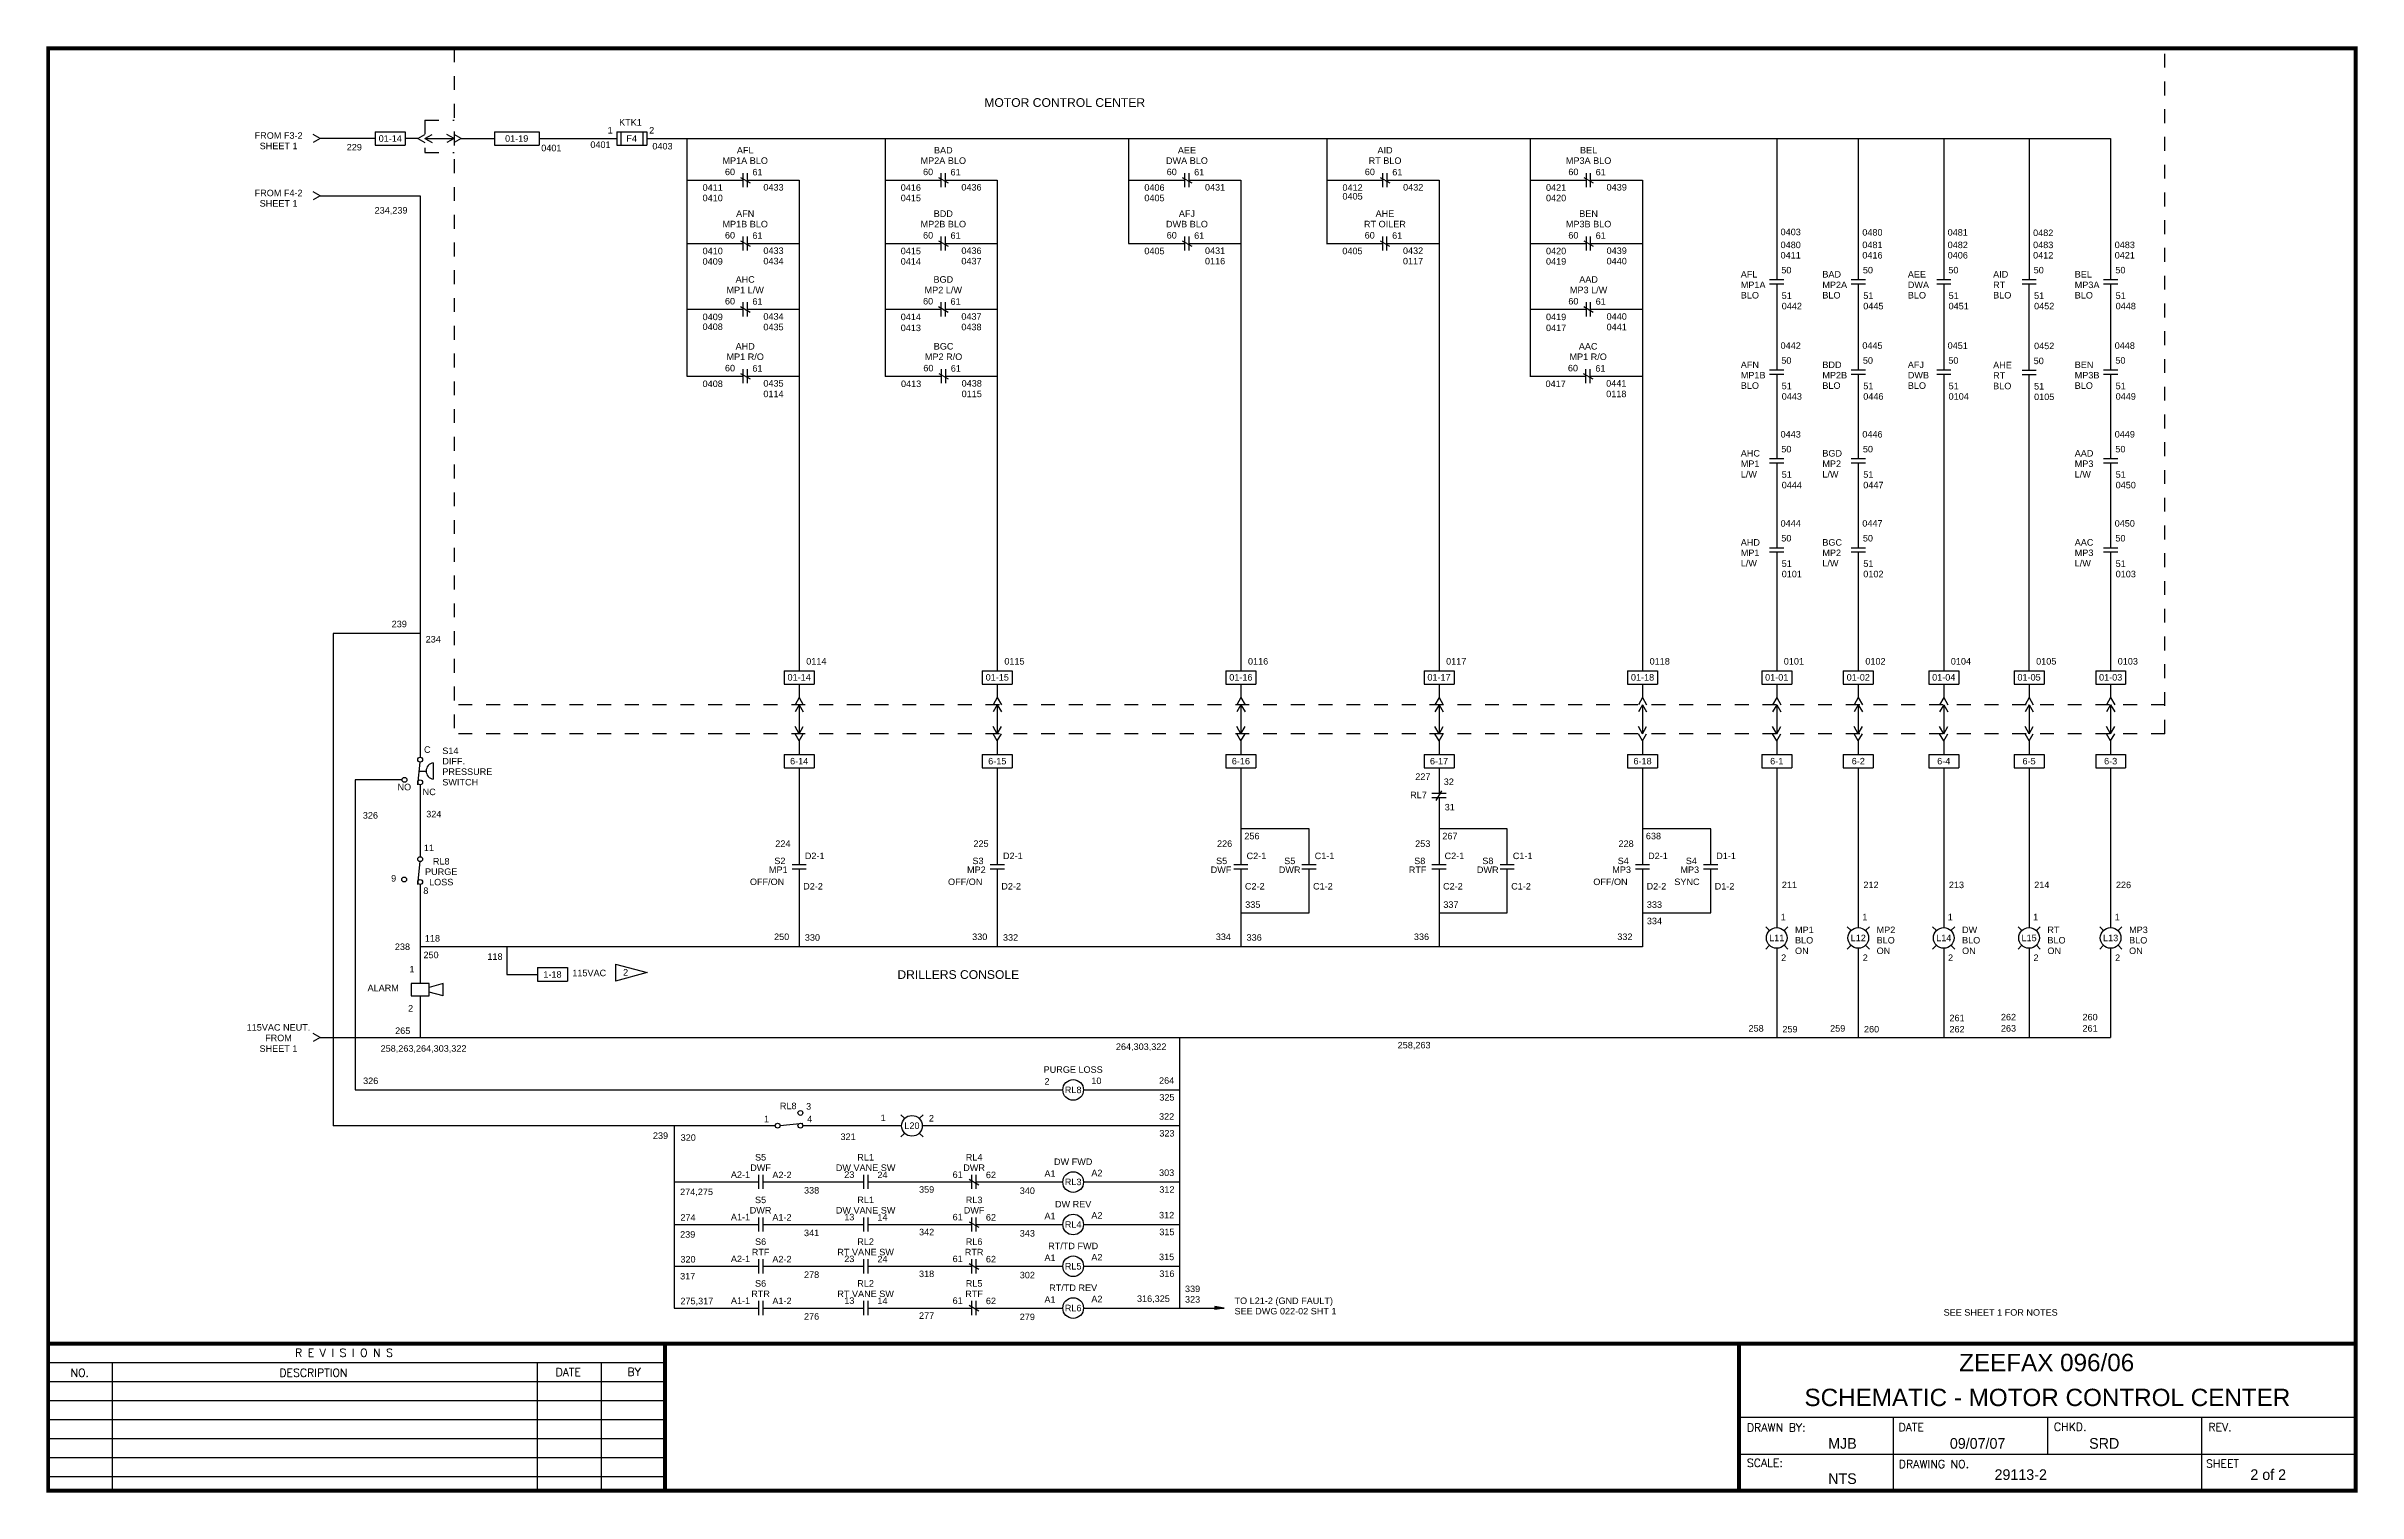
# Model space of a CAD drawing. Extents: x 0.8 to 17.5, y -2.2 to 8.2.
import ezdxf
from ezdxf.enums import TextEntityAlignment as Align

# ---------------------------------------------------------------- set-up
doc = ezdxf.new("R2010")
doc.units = 0
doc.header["$MEASUREMENT"] = 0
doc.linetypes.add('DASHED2', pattern=[0.375, 0.25, -0.125])
doc.layers.get('0').update_dxf_attribs({"linetype": 'CONTINUOUS'})
doc.layers.add('DRAWING', color=7, linetype='CONTINUOUS')
doc.styles.add('A1', font='A1.shx')
doc.styles.add('ROMAND', font='ROMAND.shx')
doc.styles.get("Standard").update_dxf_attribs({"font": 'ARIAL.TTF'})

# ---------------------------------------------------------------- blocks, each defined once
blk = doc.blocks.new('N_C_contact')
for p, q in [((0.051, 0.031), (-0.051, 0.031)), ((0.051, 0), (-0.051, 0)), ((-0.02, -0.019), (0.02, 0.05))]:
    blk.add_line(p, q)
blk = doc.blocks.new('npcap')
for p, q in [((0, 0.051), (0, -0.051)), ((0.031, 0.051), (0.031, -0.051))]:
    blk.add_line(p, q)
blk = doc.blocks.new('connection')
blk.add_circle((0.074, 0), 0.0744)
blk = doc.blocks.new('pot_arrow')
blk.add_hatch(color=256).paths.add_polyline_path([(-0.068, 0.011), (-0.068, -0.011), (0, 0)])
for p, q in [((-0.068, 0.011), (-0.068, -0.011)), ((0, 0), (-0.068, 0.011)), ((0, 0), (-0.068, -0.011))]:
    blk.add_line(p, q)

msp = doc.modelspace()

# ---------------------------------------------------------------- linework, layer by layer
at = {"color": 4}
for p, q in [((0.834, -1.152), (0.834, -2.213)), ((0.834, -1.289), (5.28, -1.289)), ((1.295, -1.289), (1.295, -2.213)), ((4.358, -1.289), (4.358, -2.213)), ((4.819, -1.289), (4.819, -2.213))]:
    msp.add_line(p, q, dxfattribs=at)
at = {"color": 3}
for p, q in [((0.834, -1.426), (5.28, -1.426)), ((0.834, -1.563), (5.28, -1.563)), ((0.834, -1.7), (5.28, -1.7)), ((0.834, -1.837), (5.28, -1.837)), ((0.834, -1.974), (5.28, -1.974)), ((0.834, -2.111), (5.28, -2.111))]:
    msp.add_line(p, q, dxfattribs=at)
at = {"color": 7}
for p, q in [((13.021, -1.683), (17.467, -1.683)), ((14.133, -1.683), (14.133, -2.213)), ((15.244, -1.683), (15.244, -1.948)), ((16.355, -1.683), (16.355, -2.213)), ((13.021, -1.948), (17.467, -1.948))]:
    msp.add_line(p, q, dxfattribs=at)
at = {"color": 4, "const_width": 0.0288}
msp.add_lwpolyline([(17.467, -2.213), (17.467, 8.182), (0.834, 8.182), (0.834, -2.213)], close=True, dxfattribs=at)
for points in [[(0.834, -1.152), (17.467, -1.152)], [(5.28, -1.152), (5.28, -2.213)], [(13.021, -2.213), (13.021, -1.152)]]:
    msp.add_lwpolyline(points, dxfattribs=at)
at = {"color": 7, "const_width": 0.0288}
msp.add_lwpolyline([(13.021, -2.213), (13.021, -1.152)], dxfattribs=at)
at = {"layer": 'DRAWING', "linetype": 'DASHED2', "ltscale": 0.25}
for p, q in [((3.76, 8.182), (3.76, 3.243)), ((16.091, 3.243), (16.091, 8.182)), ((3.55, 7.664), (3.55, 7.431)), ((3.55, 7.664), (3.76, 7.664)), ((3.55, 7.431), (3.76, 7.431)), ((16.091, 3.452), (3.76, 3.452)), ((16.091, 3.243), (3.76, 3.243))]:
    msp.add_line(p, q, dxfattribs=at)
at = {"layer": 'DRAWING'}
for p, q in [((2.794, 7.532), (2.743, 7.562)), ((2.794, 7.532), (2.743, 7.503)), ((3.192, 7.532), (2.794, 7.532)), ((3.192, 7.581), (3.408, 7.581)), ((3.192, 7.581), (3.192, 7.484)), ((3.408, 7.581), (3.408, 7.484)), ((3.498, 7.532), (3.408, 7.532)), ((3.498, 7.532), (3.55, 7.562)), ((3.498, 7.532), (3.55, 7.503)), ((3.55, 7.532), (3.601, 7.562)), ((3.55, 7.532), (3.601, 7.503)), ((3.55, 7.532), (3.76, 7.532)), ((3.76, 7.532), (3.708, 7.562)), ((3.76, 7.532), (3.708, 7.503)), ((3.811, 7.532), (3.76, 7.562)), ((3.811, 7.532), (3.76, 7.503)), ((3.811, 7.532), (4.05, 7.532)), ((4.05, 7.581), (4.372, 7.581)), ((4.05, 7.581), (4.05, 7.484)), ((4.372, 7.581), (4.372, 7.484)), ((4.372, 7.532), (4.932, 7.532)), ((4.932, 7.581), (5.148, 7.581)), ((4.932, 7.581), (4.932, 7.484)), ((4.961, 7.581), (4.961, 7.484)), ((5.12, 7.581), (5.12, 7.484)), ((5.148, 7.581), (5.148, 7.484)), ((5.148, 7.532), (15.7, 7.532)), ((5.438, 7.532), (5.438, 5.82)), ((6.866, 7.532), (6.866, 5.818)), ((8.622, 7.532), (8.622, 6.776)), ((10.05, 7.532), (10.05, 6.775)), ((11.516, 7.532), (11.516, 5.819)), ((13.293, 7.532), (13.293, 6.513)), ((13.881, 7.532), (13.881, 6.513)), ((14.497, 7.532), (14.497, 6.513)), ((15.112, 7.532), (15.112, 6.513)), ((15.7, 7.532), (15.7, 6.513)), ((3.192, 7.484), (3.408, 7.484)), ((4.05, 7.484), (4.372, 7.484)), ((4.932, 7.484), (5.148, 7.484)), ((5.438, 7.232), (5.843, 7.232)), ((5.874, 7.232), (6.247, 7.232)), ((6.247, 7.232), (6.247, 3.697)), ((6.866, 7.232), (7.271, 7.232)), ((7.302, 7.232), (7.675, 7.232)), ((7.675, 7.232), (7.675, 3.697)), ((8.622, 7.232), (9.027, 7.232)), ((9.058, 7.232), (9.431, 7.232)), ((9.431, 7.232), (9.431, 3.697)), ((10.05, 7.232), (10.454, 7.232)), ((10.486, 7.232), (10.859, 7.232)), ((10.859, 7.232), (10.859, 3.697)), ((11.516, 7.232), (11.921, 7.232)), ((11.952, 7.232), (12.326, 7.232)), ((12.326, 7.232), (12.326, 3.697)), ((2.794, 7.118), (2.743, 7.148)), ((2.794, 7.118), (2.743, 7.089)), ((2.794, 7.118), (3.515, 7.118)), ((3.515, 7.118), (3.515, 3.074)), ((5.438, 6.775), (5.843, 6.775)), ((5.874, 6.775), (6.247, 6.775)), ((6.866, 6.775), (7.271, 6.775)), ((7.302, 6.775), (7.675, 6.775)), ((8.622, 6.775), (9.027, 6.775)), ((9.058, 6.775), (9.431, 6.775)), ((10.049, 6.775), (10.453, 6.775)), ((10.485, 6.775), (10.858, 6.775)), ((11.516, 6.775), (11.921, 6.775)), ((11.952, 6.775), (12.326, 6.775)), ((13.293, 6.482), (13.293, 5.862)), ((13.881, 6.482), (13.881, 5.862)), ((14.497, 6.482), (14.497, 5.862)), ((15.112, 5.859), (15.112, 6.482)), ((15.7, 6.482), (15.7, 5.862)), ((5.438, 6.301), (5.843, 6.301)), ((5.874, 6.301), (6.247, 6.301)), ((6.866, 6.301), (7.271, 6.301)), ((7.302, 6.301), (7.675, 6.301)), ((11.516, 6.301), (11.921, 6.301)), ((11.952, 6.301), (12.326, 6.301)), ((5.438, 5.819), (5.843, 5.819)), ((5.874, 5.819), (6.247, 5.819)), ((6.868, 5.819), (7.272, 5.819)), ((7.304, 5.819), (7.677, 5.819)), ((11.513, 5.819), (11.918, 5.819)), ((11.949, 5.819), (12.323, 5.819)), ((13.293, 5.83), (13.293, 5.223)), ((13.881, 5.83), (13.881, 5.223)), ((14.497, 5.83), (14.497, 5.223)), ((15.112, 3.697), (15.112, 5.828)), ((15.7, 5.83), (15.7, 5.223)), ((13.293, 5.192), (13.293, 4.604)), ((13.881, 5.192), (13.881, 4.604)), ((14.497, 5.249), (14.497, 3.697)), ((15.7, 5.192), (15.7, 4.586)), ((13.293, 4.657), (13.293, 4.581)), ((13.293, 4.55), (13.293, 3.697)), ((13.881, 4.646), (13.881, 4.581)), ((13.881, 4.55), (13.881, 3.697)), ((15.7, 4.55), (15.7, 3.697)), ((3.515, 3.964), (2.888, 3.964)), ((2.888, 3.964), (2.888, 0.418)), ((6.139, 3.697), (6.355, 3.697)), ((6.139, 3.697), (6.139, 3.601)), ((6.355, 3.697), (6.355, 3.601)), ((7.567, 3.697), (7.783, 3.697)), ((7.567, 3.697), (7.567, 3.601)), ((7.783, 3.697), (7.783, 3.601)), ((9.323, 3.697), (9.539, 3.697)), ((9.323, 3.697), (9.323, 3.601)), ((9.539, 3.697), (9.539, 3.601)), ((10.751, 3.697), (10.967, 3.697)), ((10.751, 3.697), (10.751, 3.601)), ((10.967, 3.697), (10.967, 3.601)), ((12.218, 3.697), (12.434, 3.697)), ((12.218, 3.697), (12.218, 3.601)), ((12.434, 3.697), (12.434, 3.601)), ((13.185, 3.697), (13.401, 3.697)), ((13.185, 3.697), (13.185, 3.601)), ((13.401, 3.697), (13.401, 3.601)), ((13.773, 3.697), (13.989, 3.697)), ((13.773, 3.697), (13.773, 3.601)), ((13.989, 3.697), (13.989, 3.601)), ((14.389, 3.697), (14.605, 3.697)), ((14.389, 3.697), (14.389, 3.601)), ((14.605, 3.697), (14.605, 3.601)), ((15.004, 3.697), (15.22, 3.697)), ((15.004, 3.697), (15.004, 3.601)), ((15.22, 3.697), (15.22, 3.601)), ((15.592, 3.697), (15.808, 3.697)), ((15.592, 3.697), (15.592, 3.601)), ((15.808, 3.697), (15.808, 3.601)), ((6.139, 3.601), (6.355, 3.601)), ((6.247, 3.504), (6.218, 3.452)), ((6.247, 3.601), (6.247, 3.504)), ((6.247, 3.504), (6.277, 3.452)), ((7.567, 3.601), (7.783, 3.601)), ((7.675, 3.504), (7.646, 3.452)), ((7.675, 3.601), (7.675, 3.504)), ((7.675, 3.504), (7.705, 3.452)), ((9.323, 3.601), (9.539, 3.601)), ((9.431, 3.504), (9.401, 3.452)), ((9.431, 3.601), (9.431, 3.504)), ((9.431, 3.504), (9.461, 3.452)), ((10.751, 3.601), (10.967, 3.601)), ((10.859, 3.504), (10.829, 3.452)), ((10.859, 3.601), (10.859, 3.504)), ((10.859, 3.504), (10.889, 3.452)), ((12.218, 3.601), (12.434, 3.601)), ((12.326, 3.504), (12.296, 3.452)), ((12.326, 3.601), (12.326, 3.504)), ((12.326, 3.504), (12.355, 3.452)), ((13.185, 3.601), (13.401, 3.601)), ((13.293, 3.504), (13.263, 3.452)), ((13.293, 3.601), (13.293, 3.504)), ((13.293, 3.504), (13.323, 3.452)), ((13.773, 3.601), (13.989, 3.601)), ((13.881, 3.504), (13.852, 3.452)), ((13.881, 3.601), (13.881, 3.504)), ((13.881, 3.504), (13.911, 3.452)), ((14.389, 3.601), (14.605, 3.601)), ((14.497, 3.504), (14.467, 3.452)), ((14.497, 3.601), (14.497, 3.504)), ((14.497, 3.504), (14.526, 3.452)), ((15.004, 3.601), (15.22, 3.601)), ((15.112, 3.504), (15.083, 3.452)), ((15.112, 3.601), (15.112, 3.504)), ((15.112, 3.504), (15.142, 3.452)), ((15.592, 3.601), (15.808, 3.601)), ((15.7, 3.504), (15.671, 3.452)), ((15.7, 3.601), (15.7, 3.504)), ((15.7, 3.504), (15.73, 3.452)), ((6.247, 3.452), (6.218, 3.401)), ((6.247, 3.452), (6.277, 3.401)), ((6.247, 3.452), (6.247, 3.243)), ((7.675, 3.452), (7.646, 3.401)), ((7.675, 3.452), (7.675, 3.243)), ((7.675, 3.452), (7.705, 3.401)), ((9.431, 3.452), (9.401, 3.401)), ((9.431, 3.452), (9.431, 3.243)), ((9.431, 3.452), (9.461, 3.401)), ((10.859, 3.452), (10.829, 3.401)), ((10.859, 3.452), (10.859, 3.243)), ((10.859, 3.452), (10.889, 3.401)), ((12.326, 3.452), (12.296, 3.401)), ((12.326, 3.452), (12.326, 3.243)), ((12.326, 3.452), (12.355, 3.401)), ((13.293, 3.452), (13.263, 3.401)), ((13.293, 3.452), (13.293, 3.243)), ((13.293, 3.452), (13.323, 3.401)), ((13.881, 3.452), (13.852, 3.401)), ((13.881, 3.452), (13.881, 3.243)), ((13.881, 3.452), (13.911, 3.401)), ((14.497, 3.452), (14.467, 3.401)), ((14.497, 3.452), (14.497, 3.243)), ((14.497, 3.452), (14.526, 3.401)), ((15.112, 3.452), (15.083, 3.401)), ((15.112, 3.452), (15.112, 3.243)), ((15.112, 3.452), (15.142, 3.401)), ((15.7, 3.452), (15.671, 3.401)), ((15.7, 3.452), (15.7, 3.243)), ((15.7, 3.452), (15.73, 3.401)), ((6.247, 3.243), (6.218, 3.294)), ((6.247, 3.191), (6.218, 3.243)), ((6.247, 3.243), (6.277, 3.294)), ((6.247, 3.191), (6.277, 3.243)), ((6.247, 3.191), (6.247, 3.093)), ((7.675, 3.243), (7.646, 3.294)), ((7.675, 3.191), (7.646, 3.243)), ((7.675, 3.243), (7.705, 3.294)), ((7.675, 3.191), (7.705, 3.243)), ((7.675, 3.191), (7.675, 3.093)), ((9.431, 3.243), (9.401, 3.294)), ((9.431, 3.191), (9.401, 3.243)), ((9.431, 3.243), (9.461, 3.294)), ((9.431, 3.191), (9.461, 3.243)), ((9.431, 3.191), (9.431, 3.093)), ((10.859, 3.243), (10.829, 3.294)), ((10.859, 3.191), (10.829, 3.243)), ((10.859, 3.243), (10.889, 3.294)), ((10.859, 3.191), (10.889, 3.243)), ((10.859, 3.191), (10.859, 3.093)), ((12.326, 3.243), (12.296, 3.294)), ((12.326, 3.191), (12.296, 3.243)), ((12.326, 3.243), (12.355, 3.294)), ((12.326, 3.191), (12.355, 3.243)), ((12.326, 3.191), (12.326, 3.093)), ((13.293, 3.243), (13.263, 3.294)), ((13.293, 3.191), (13.263, 3.243)), ((13.293, 3.243), (13.323, 3.294)), ((13.293, 3.191), (13.323, 3.243)), ((13.293, 3.191), (13.293, 3.093)), ((13.881, 3.243), (13.852, 3.294)), ((13.881, 3.191), (13.852, 3.243)), ((13.881, 3.243), (13.911, 3.294)), ((13.881, 3.191), (13.911, 3.243)), ((13.881, 3.191), (13.881, 3.093)), ((14.497, 3.243), (14.467, 3.294)), ((14.497, 3.191), (14.467, 3.243)), ((14.497, 3.243), (14.526, 3.294)), ((14.497, 3.191), (14.526, 3.243)), ((14.497, 3.191), (14.497, 3.093)), ((15.112, 3.243), (15.083, 3.294)), ((15.112, 3.191), (15.083, 3.243)), ((15.112, 3.243), (15.142, 3.294)), ((15.112, 3.191), (15.142, 3.243)), ((15.112, 3.191), (15.112, 3.093)), ((15.7, 3.243), (15.671, 3.294)), ((15.7, 3.191), (15.671, 3.243)), ((15.7, 3.243), (15.73, 3.294)), ((15.7, 3.191), (15.73, 3.243)), ((15.7, 3.191), (15.7, 3.093)), ((3.513, 3.038), (3.495, 2.874)), ((3.61, 3.032), (3.61, 2.916)), ((6.139, 3.093), (6.355, 3.093)), ((6.139, 3.093), (6.139, 2.996)), ((6.355, 3.093), (6.355, 2.996)), ((7.567, 3.093), (7.783, 3.093)), ((7.567, 3.093), (7.567, 2.996)), ((7.783, 3.093), (7.783, 2.996)), ((9.323, 3.093), (9.539, 3.093)), ((9.323, 3.093), (9.323, 2.996)), ((9.539, 3.093), (9.539, 2.996)), ((10.751, 3.093), (10.967, 3.093)), ((10.751, 3.093), (10.751, 2.996)), ((10.967, 3.093), (10.967, 2.996)), ((12.218, 3.093), (12.434, 3.093)), ((12.218, 3.093), (12.218, 2.996)), ((12.434, 3.093), (12.434, 2.996)), ((13.185, 3.093), (13.185, 2.996)), ((13.185, 3.093), (13.401, 3.093)), ((13.401, 3.093), (13.401, 2.996)), ((13.773, 3.093), (13.773, 2.996)), ((13.773, 3.093), (13.989, 3.093)), ((13.989, 3.093), (13.989, 2.996)), ((14.389, 3.093), (14.389, 2.996)), ((14.389, 3.093), (14.605, 3.093)), ((14.605, 3.093), (14.605, 2.996)), ((15.004, 3.093), (15.004, 2.996)), ((15.004, 3.093), (15.22, 3.093)), ((15.22, 3.093), (15.22, 2.996)), ((15.592, 3.093), (15.592, 2.996)), ((15.592, 3.093), (15.808, 3.093)), ((15.808, 3.093), (15.808, 2.996)), ((3.384, 2.91), (3.047, 2.91)), ((3.047, 2.91), (3.047, 0.676)), ((3.506, 2.974), (3.558, 2.974)), ((3.515, 2.874), (3.515, 2.356)), ((6.139, 2.996), (6.355, 2.996)), ((6.247, 2.996), (6.247, 2.297)), ((7.567, 2.996), (7.783, 2.996)), ((7.675, 2.996), (7.675, 2.297)), ((9.323, 2.996), (9.539, 2.996)), ((9.431, 2.996), (9.431, 2.297)), ((10.751, 2.996), (10.967, 2.996)), ((10.859, 2.996), (10.859, 2.813)), ((12.218, 2.996), (12.434, 2.996)), ((12.326, 2.996), (12.326, 2.297)), ((13.185, 2.996), (13.401, 2.996)), ((13.293, 2.996), (13.293, 1.845)), ((13.773, 2.996), (13.989, 2.996)), ((13.881, 2.996), (13.881, 1.845)), ((14.389, 2.996), (14.605, 2.996)), ((14.497, 2.996), (14.497, 1.845)), ((15.004, 2.996), (15.22, 2.996)), ((15.112, 2.996), (15.112, 1.845)), ((15.592, 2.996), (15.808, 2.996)), ((15.7, 2.996), (15.7, 1.845)), ((10.859, 2.781), (10.859, 2.297)), ((9.922, 2.558), (9.431, 2.558)), ((9.922, 2.297), (9.922, 2.558)), ((11.35, 2.558), (10.859, 2.558)), ((11.35, 2.297), (11.35, 2.558)), ((12.817, 2.558), (12.326, 2.558)), ((12.817, 2.297), (12.817, 2.558)), ((3.513, 2.321), (3.495, 2.157)), ((6.247, 2.266), (6.247, 1.706)), ((7.675, 2.266), (7.675, 1.706)), ((9.431, 2.266), (9.431, 1.706)), ((9.922, 1.952), (9.922, 2.266)), ((10.859, 2.266), (10.859, 1.706)), ((11.35, 1.952), (11.35, 2.266)), ((12.326, 2.266), (12.326, 1.706)), ((12.817, 1.952), (12.817, 2.266)), ((3.515, 2.157), (3.515, 1.442)), ((9.431, 1.952), (9.922, 1.952)), ((10.859, 1.952), (11.35, 1.952)), ((12.326, 1.952), (12.817, 1.952)), ((13.24, 1.824), (13.214, 1.85)), ((13.346, 1.824), (13.373, 1.85)), ((13.829, 1.824), (13.802, 1.85)), ((13.934, 1.824), (13.961, 1.85)), ((14.444, 1.824), (14.417, 1.85)), ((14.549, 1.824), (14.576, 1.85)), ((15.06, 1.824), (15.033, 1.85)), ((15.165, 1.824), (15.192, 1.85)), ((15.648, 1.824), (15.621, 1.85)), ((15.753, 1.824), (15.78, 1.85)), ((12.326, 1.706), (3.515, 1.706)), ((4.141, 1.706), (4.141, 1.508)), ((13.24, 1.718), (13.214, 1.691)), ((13.293, 1.697), (13.293, 1.054)), ((13.346, 1.718), (13.373, 1.691)), ((13.829, 1.718), (13.802, 1.691)), ((13.881, 1.697), (13.881, 1.054)), ((13.934, 1.718), (13.961, 1.691)), ((14.444, 1.718), (14.417, 1.691)), ((14.497, 1.697), (14.497, 1.054)), ((14.549, 1.718), (14.576, 1.691)), ((15.06, 1.718), (15.033, 1.691)), ((15.112, 1.697), (15.112, 1.054)), ((15.165, 1.718), (15.192, 1.691)), ((15.648, 1.718), (15.621, 1.691)), ((15.7, 1.697), (15.7, 1.054)), ((15.753, 1.718), (15.78, 1.691)), ((4.141, 1.508), (4.361, 1.508)), ((4.361, 1.557), (4.577, 1.557)), ((4.361, 1.557), (4.361, 1.46)), ((4.577, 1.557), (4.577, 1.46)), ((4.923, 1.582), (4.923, 1.46)), ((4.923, 1.582), (5.152, 1.521)), ((5.152, 1.521), (4.923, 1.46)), ((3.45, 1.442), (3.45, 1.353)), ((3.579, 1.442), (3.45, 1.442)), ((3.45, 1.353), (3.579, 1.353)), ((3.515, 1.353), (3.515, 1.054)), ((3.579, 1.353), (3.579, 1.442)), ((3.681, 1.442), (3.579, 1.414)), ((3.681, 1.353), (3.579, 1.381)), ((3.681, 1.353), (3.681, 1.442)), ((4.361, 1.46), (4.577, 1.46)), ((2.794, 1.054), (2.743, 1.083)), ((2.794, 1.054), (2.743, 1.024)), ((2.794, 1.054), (15.7, 1.054)), ((8.989, 1.054), (8.989, -0.896)), ((3.047, 0.676), (8.147, 0.676)), ((8.296, 0.676), (8.989, 0.676)), ((6.074, 0.418), (2.888, 0.418)), ((5.346, 0.418), (5.346, -0.896)), ((6.109, 0.42), (6.273, 0.437)), ((6.986, 0.418), (6.273, 0.418)), ((7.008, 0.47), (6.981, 0.497)), ((7.008, 0.365), (6.981, 0.338)), ((7.113, 0.47), (7.14, 0.497)), ((7.113, 0.365), (7.14, 0.338)), ((8.989, 0.418), (7.135, 0.418)), ((5.346, 0.013), (5.953, 0.013)), ((5.985, 0.013), (6.71, 0.013)), ((6.742, 0.013), (7.492, 0.013)), ((7.523, 0.013), (8.147, 0.013)), ((8.296, 0.013), (8.989, 0.013)), ((5.346, -0.294), (5.953, -0.294)), ((5.985, -0.294), (6.71, -0.294)), ((6.742, -0.294), (7.492, -0.294)), ((7.523, -0.294), (8.147, -0.294)), ((8.296, -0.294), (8.989, -0.294)), ((5.346, -0.595), (5.953, -0.595)), ((5.985, -0.595), (6.71, -0.595)), ((6.742, -0.595), (7.492, -0.595)), ((7.523, -0.595), (8.147, -0.595)), ((8.296, -0.595), (8.989, -0.595)), ((5.346, -0.896), (5.953, -0.896)), ((5.985, -0.896), (6.71, -0.896)), ((6.742, -0.896), (7.492, -0.896)), ((7.523, -0.896), (8.147, -0.896)), ((8.296, -0.896), (9.311, -0.896))]:
    msp.add_line(p, q, dxfattribs=at)
for centre in [(3.515, 3.056), (3.402, 2.91), (3.515, 2.892), (3.515, 2.339), (3.4, 2.192), (3.515, 2.174), (6.256, 0.51), (6.092, 0.418), (6.256, 0.418)]:
    msp.add_circle(centre, 0.0176, dxfattribs=at)
msp.add_arc((3.617, 2.974), 0.0587, 96.9651, 263.0349, dxfattribs=at)

# ---------------------------------------------------------------- block references
for name, p, rotation in [('N_C_contact', (5.843, 7.232), 270), ('N_C_contact', (7.271, 7.232), 270), ('N_C_contact', (9.027, 7.232), 270), ('N_C_contact', (10.454, 7.232), 270), ('N_C_contact', (11.921, 7.232), 270), ('N_C_contact', (5.843, 6.775), 270), ('N_C_contact', (7.271, 6.775), 270), ('N_C_contact', (9.027, 6.775), 270), ('N_C_contact', (10.453, 6.775), 270), ('N_C_contact', (11.921, 6.775), 270), ('npcap', (13.293, 6.513), 270), ('npcap', (13.881, 6.513), 270), ('npcap', (14.497, 6.513), 270), ('npcap', (15.112, 6.513), 270), ('npcap', (15.7, 6.513), 270), ('N_C_contact', (5.843, 6.301), 270), ('N_C_contact', (7.271, 6.301), 270), ('N_C_contact', (11.921, 6.301), 270), ('N_C_contact', (5.843, 5.819), 270), ('N_C_contact', (7.272, 5.819), 270), ('N_C_contact', (11.918, 5.819), 270), ('npcap', (13.293, 5.862), 270), ('npcap', (13.881, 5.862), 270), ('npcap', (14.497, 5.862), 270), ('npcap', (15.112, 5.859), 270), ('npcap', (15.7, 5.862), 270), ('npcap', (13.293, 5.223), 270), ('npcap', (13.881, 5.223), 270), ('npcap', (15.7, 5.223), 270), ('npcap', (13.293, 4.581), 270), ('npcap', (13.881, 4.581), 270), ('npcap', (15.7, 4.581), 270), ('npcap', (6.247, 2.297), 270), ('npcap', (7.675, 2.297), 270), ('npcap', (9.431, 2.297), 270), ('npcap', (9.922, 2.297), 270), ('npcap', (10.859, 2.297), 270), ('npcap', (11.35, 2.297), 270), ('npcap', (12.326, 2.297), 270), ('npcap', (12.817, 2.297), 270), ('connection', (13.293, 1.697), 90), ('connection', (13.881, 1.697), 90), ('connection', (14.497, 1.697), 90), ('connection', (15.112, 1.697), 90), ('connection', (15.7, 1.697), 90), ('connection', (8.222, 0.602), 90), ('connection', (7.06, 0.343), 90), ('N_C_contact', (7.492, 0.013), 270), ('connection', (8.222, -0.062), 90), ('N_C_contact', (7.492, -0.294), 270), ('connection', (8.222, -0.368), 90), ('N_C_contact', (7.492, -0.595), 270), ('connection', (8.222, -0.669), 90), ('connection', (8.222, -0.97), 90), ('N_C_contact', (7.492, -0.896), 270)]:
    msp.add_blockref(name, p, dxfattribs=dict(at, rotation=rotation))
for name, p in [('N_C_contact', (10.859, 2.781)), ('npcap', (5.953, 0.013)), ('npcap', (6.71, 0.013)), ('npcap', (5.953, -0.294)), ('npcap', (6.71, -0.294)), ('npcap', (5.953, -0.595)), ('npcap', (6.71, -0.595)), ('npcap', (5.953, -0.896)), ('npcap', (6.71, -0.896)), ('pot_arrow', (9.311, -0.896))]:
    msp.add_blockref(name, p, dxfattribs=at)

# ---------------------------------------------------------------- texts
at = {"style": 'ROMAND'}
for s, height, p in [('R E V I S I O N S', 0.05763, (2.613, -1.247)), ('DATE', 0.0576, (4.491, -1.387)), ('BY', 0.0576, (5.009, -1.385)), ('NO.', 0.0576, (0.995, -1.391)), ('DESCRIPTION', 0.05763, (2.5, -1.391))]:
    msp.add_text(s, height=height, dxfattribs=at).set_placement(p)
at = {"color": 7}
for s, height, style, p in [('DRAWN BY:', 0.0576, 'ROMAND', (13.078, -1.786)), ('DATE', 0.0576, 'ROMAND', (14.171, -1.784)), ('09/07/07', 0.0769, 'A1', (14.541, -1.91)), ('CHKD.', 0.0576, 'ROMAND', (15.291, -1.781)), ('SRD', 0.0769, 'A1', (15.545, -1.91)), ('REV.', 0.0576, 'ROMAND', (16.404, -1.783)), ('SCALE:', 0.0576, 'ROMAND', (13.078, -2.041)), ('MJB', 0.0769, 'A1', (13.664, -1.91)), ('DRAWING NO.', 0.05763, 'ROMAND', (14.173, -2.049)), ('SHEET', 0.0576, 'ROMAND', (16.388, -2.046)), ('NTS', 0.0769, 'A1', (13.664, -2.164)), ('29113-2', 0.0769, 'A1', (14.863, -2.135)), ('2 of 2', 0.0769, 'A1', (16.707, -2.135))]:
    msp.add_text(s, height=height, dxfattribs=dict(at, style=style)).set_placement(p)
at = {"layer": 'DRAWING'}
for s, height, p in [('KTK1', 0.0469, (5.031, 7.625)), ('MOTOR CONTROL CENTER', 0.0625, (8.161, 7.76)), ('FROM F3-2', 0.0469, (2.495, 7.53)), ('SHEET 1', 0.0469, (2.495, 7.455)), ('MP1A BLO', 0.0469, (5.858, 7.349)), ('AFL', 0.0469, (5.858, 7.424)), ('MP2A BLO', 0.0469, (7.286, 7.349)), ('BAD', 0.0469, (7.286, 7.424)), ('DWA BLO', 0.0469, (9.042, 7.349)), ('AEE', 0.0469, (9.042, 7.424)), ('RT BLO', 0.0469, (10.47, 7.349)), ('AID', 0.0469, (10.47, 7.424)), ('MP3A BLO', 0.0469, (11.937, 7.349)), ('BEL', 0.0469, (11.937, 7.424)), ('FROM F4-2', 0.0469, (2.495, 7.116)), ('SHEET 1', 0.0469, (2.495, 7.041)), ('AFN', 0.0469, (5.858, 6.967)), ('BDD', 0.0469, (7.286, 6.967)), ('AFJ', 0.0469, (9.042, 6.967)), ('AHE', 0.0469, (10.469, 6.967)), ('BEN', 0.0469, (11.937, 6.967)), ('MP1B BLO', 0.0469, (5.858, 6.892)), ('MP2B BLO', 0.0469, (7.286, 6.892)), ('DWB BLO', 0.0469, (9.042, 6.892)), ('RT OILER', 0.0469, (10.469, 6.892)), ('MP3B BLO', 0.0469, (11.937, 6.892)), ('AHC', 0.0469, (5.858, 6.493)), ('BGD', 0.0469, (7.286, 6.493)), ('AAD', 0.0469, (11.937, 6.493)), ('MP1 L/W', 0.0469, (5.858, 6.417)), ('MP2 L/W', 0.0469, (7.286, 6.417)), ('MP3 L/W', 0.0469, (11.937, 6.417)), ('AHD', 0.0469, (5.858, 6.011)), ('BGC', 0.0469, (7.288, 6.011)), ('AAC', 0.0469, (11.934, 6.011)), ('MP1 R/O', 0.0469, (5.858, 5.936)), ('MP2 R/O', 0.0469, (7.288, 5.936)), ('MP1 R/O', 0.0469, (11.934, 5.936)), ('RL8', 0.0469, (3.667, 2.3)), ('PURGE', 0.0469, (3.667, 2.225)), ('LOSS', 0.0469, (3.667, 2.15)), ('115VAC NEUT.', 0.04688, (2.494, 1.103)), ('FROM', 0.0469, (2.494, 1.027)), ('SHEET 1', 0.0469, (2.494, 0.95)), ('PURGE LOSS', 0.0469, (8.222, 0.799)), ('S5', 0.0469, (5.969, 0.167)), ('RL1', 0.0469, (6.726, 0.167)), ('RL4', 0.0469, (7.508, 0.167)), ('DW FWD', 0.0469, (8.222, 0.135)), ('DWF', 0.0469, (5.969, 0.092)), ('DW VANE SW', 0.0469, (6.726, 0.092)), ('DWR', 0.0469, (7.508, 0.092)), ('S5', 0.0469, (5.969, -0.14)), ('RL1', 0.0469, (6.726, -0.14)), ('RL3', 0.0469, (7.508, -0.14)), ('DW REV', 0.0469, (8.222, -0.171)), ('DWR', 0.0469, (5.969, -0.215)), ('DW VANE SW', 0.0469, (6.726, -0.215)), ('DWF', 0.0469, (7.508, -0.215)), ('RTF', 0.0469, (5.969, -0.516)), ('S6', 0.0469, (5.969, -0.441)), ('RT VANE SW', 0.0469, (6.726, -0.516)), ('RL2', 0.0469, (6.726, -0.441)), ('RTR', 0.0469, (7.508, -0.516)), ('RL6', 0.0469, (7.508, -0.441)), ('RT/TD FWD', 0.0469, (8.222, -0.472)), ('RTR', 0.0469, (5.969, -0.817)), ('S6', 0.0469, (5.969, -0.742)), ('RT VANE SW', 0.0469, (6.726, -0.817)), ('RL2', 0.0469, (6.726, -0.742)), ('RTF', 0.0469, (7.508, -0.817)), ('RL5', 0.0469, (7.508, -0.742)), ('RT/TD REV', 0.0469, (8.222, -0.773))]:
    msp.add_text(s, height=height, dxfattribs=at).set_placement(p, align=Align.CENTER)
for s, p in [('01-14', (3.3, 7.532)), ('01-19', (4.211, 7.532)), ('F4', (5.04, 7.532)), ('01-14', (6.247, 3.649)), ('01-15', (7.675, 3.649)), ('01-16', (9.431, 3.649)), ('01-17', (10.859, 3.649)), ('01-18', (12.326, 3.649)), ('01-01', (13.293, 3.649)), ('01-02', (13.881, 3.649)), ('01-04', (14.497, 3.649)), ('01-05', (15.112, 3.649)), ('01-03', (15.7, 3.649)), ('6-14', (6.247, 3.045)), ('6-15', (7.675, 3.045)), ('6-16', (9.431, 3.045)), ('6-17', (10.859, 3.045)), ('6-18', (12.326, 3.045)), ('6-1', (13.293, 3.045)), ('6-2', (13.881, 3.045)), ('6-4', (14.497, 3.045)), ('6-5', (15.112, 3.045)), ('6-3', (15.7, 3.045)), ('L11', (13.293, 1.771)), ('L12', (13.881, 1.771)), ('L14', (14.497, 1.771)), ('L15', (15.112, 1.771)), ('L13', (15.7, 1.771)), ('1-18', (4.469, 1.508)), ('RL8', (8.222, 0.676)), ('L20', (7.06, 0.418)), ('RL3', (8.222, 0.013)), ('RL4', (8.222, -0.294)), ('RL5', (8.222, -0.595)), ('RL6', (8.222, -0.896))]:
    msp.add_text(s, height=0.0469, dxfattribs=at).set_placement(p, align=Align.MIDDLE_CENTER)
for s, height, p in [('0401', 0.0469, (4.742, 7.464)), ('1', 0.0469, (4.866, 7.568)), ('2', 0.0469, (5.166, 7.568)), ('0403', 0.0469, (5.189, 7.453)), ('229', 0.0469, (2.986, 7.446)), ('0401', 0.0469, (4.388, 7.44)), ('0411', 0.0469, (5.551, 7.155)), ('60', 0.0469, (5.712, 7.268)), ('61', 0.0469, (5.91, 7.266)), ('0433', 0.0469, (5.989, 7.157)), ('0416', 0.0469, (6.979, 7.155)), ('60', 0.0469, (7.14, 7.268)), ('61', 0.0469, (7.338, 7.266)), ('0436', 0.0469, (7.416, 7.157)), ('0406', 0.0469, (8.735, 7.155)), ('60', 0.0469, (8.896, 7.268)), ('61', 0.0469, (9.094, 7.266)), ('0431', 0.0469, (9.172, 7.157)), ('0412', 0.0469, (10.163, 7.155)), ('60', 0.0469, (10.324, 7.268)), ('61', 0.0469, (10.522, 7.266)), ('0432', 0.0469, (10.6, 7.157)), ('0421', 0.0469, (11.63, 7.155)), ('60', 0.0469, (11.791, 7.268)), ('61', 0.0469, (11.988, 7.266)), ('0439', 0.0469, (12.067, 7.157)), ('234,239', 0.0469, (3.187, 6.991)), ('0410', 0.0469, (5.551, 7.08)), ('0415', 0.0469, (6.979, 7.08)), ('0405', 0.0469, (8.735, 7.08)), ('0405', 0.0469, (10.163, 7.092)), ('0420', 0.0469, (11.63, 7.08)), ('60', 0.0469, (5.712, 6.811)), ('61', 0.0469, (5.91, 6.809)), ('60', 0.0469, (7.14, 6.811)), ('61', 0.0469, (7.338, 6.809)), ('60', 0.0469, (8.896, 6.811)), ('61', 0.0469, (9.094, 6.809)), ('60', 0.0469, (10.323, 6.811)), ('61', 0.0469, (10.521, 6.809)), ('60', 0.0469, (11.791, 6.811)), ('61', 0.0469, (11.988, 6.809)), ('0403', 0.0469, (13.321, 6.835)), ('0480', 0.0469, (13.91, 6.832)), ('0481', 0.0469, (14.525, 6.832)), ('0482', 0.0469, (15.141, 6.829)), ('0410', 0.0469, (5.551, 6.698)), ('0409', 0.0469, (5.551, 6.623)), ('0433', 0.0469, (5.989, 6.7)), ('0434', 0.0469, (5.989, 6.625)), ('0415', 0.0469, (6.979, 6.698)), ('0414', 0.0469, (6.979, 6.623)), ('0436', 0.0469, (7.416, 6.7)), ('0437', 0.0469, (7.416, 6.625)), ('0405', 0.0469, (8.735, 6.698)), ('0431', 0.0469, (9.172, 6.7)), ('0116', 0.0469, (9.172, 6.625)), ('0405', 0.0469, (10.162, 6.698)), ('0432', 0.0469, (10.599, 6.7)), ('0117', 0.0469, (10.599, 6.625)), ('0420', 0.0469, (11.63, 6.698)), ('0419', 0.0469, (11.63, 6.623)), ('0439', 0.0469, (12.067, 6.7)), ('0440', 0.0469, (12.067, 6.625)), ('0480', 0.0469, (13.321, 6.742)), ('0411', 0.0469, (13.321, 6.667)), ('0481', 0.0469, (13.91, 6.742)), ('0416', 0.0469, (13.91, 6.667)), ('0482', 0.0469, (14.525, 6.742)), ('0406', 0.0469, (14.525, 6.667)), ('0483', 0.0469, (15.141, 6.742)), ('0412', 0.0469, (15.141, 6.667)), ('0483', 0.0469, (15.729, 6.742)), ('0421', 0.0469, (15.729, 6.667)), ('AFL', 0.0469, (13.034, 6.53)), ('MP1A', 0.0469, (13.034, 6.454)), ('50', 0.0469, (13.326, 6.56)), ('BAD', 0.0469, (13.622, 6.53)), ('MP2A', 0.0469, (13.622, 6.454)), ('50', 0.0469, (13.914, 6.56)), ('AEE', 0.0469, (14.238, 6.53)), ('DWA', 0.0469, (14.238, 6.454)), ('50', 0.0469, (14.53, 6.56)), ('AID', 0.0469, (14.853, 6.53)), ('RT', 0.0469, (14.853, 6.454)), ('50', 0.0469, (15.145, 6.56)), ('BEL', 0.0469, (15.441, 6.53)), ('MP3A', 0.0469, (15.441, 6.454)), ('50', 0.0469, (15.734, 6.56)), ('60', 0.0469, (5.712, 6.336)), ('61', 0.0469, (5.91, 6.334)), ('60', 0.0469, (7.14, 6.336)), ('61', 0.0469, (7.338, 6.334)), ('60', 0.0469, (11.791, 6.336)), ('61', 0.0469, (11.988, 6.334)), ('BLO', 0.0469, (13.034, 6.379)), ('51', 0.0469, (13.329, 6.376)), ('0442', 0.0469, (13.329, 6.301)), ('BLO', 0.0469, (13.622, 6.379)), ('51', 0.0469, (13.917, 6.376)), ('0445', 0.0469, (13.917, 6.301)), ('BLO', 0.0469, (14.238, 6.379)), ('51', 0.0469, (14.532, 6.376)), ('0451', 0.0469, (14.532, 6.301)), ('BLO', 0.0469, (14.853, 6.379)), ('51', 0.0469, (15.148, 6.376)), ('0452', 0.0469, (15.148, 6.301)), ('BLO', 0.0469, (15.441, 6.379)), ('51', 0.0469, (15.736, 6.376)), ('0448', 0.0469, (15.736, 6.301)), ('0409', 0.0469, (5.551, 6.223)), ('0408', 0.0469, (5.551, 6.152)), ('0434', 0.0469, (5.989, 6.226)), ('0435', 0.0469, (5.989, 6.15)), ('0414', 0.0469, (6.979, 6.223)), ('0413', 0.0469, (6.979, 6.144)), ('0437', 0.0469, (7.416, 6.226)), ('0438', 0.0469, (7.416, 6.15)), ('0419', 0.0469, (11.63, 6.223)), ('0417', 0.0469, (11.63, 6.144)), ('0440', 0.0469, (12.067, 6.226)), ('0441', 0.0469, (12.067, 6.15)), ('0442', 0.0469, (13.321, 6.016)), ('0445', 0.0469, (13.91, 6.016)), ('0451', 0.0469, (14.525, 6.016)), ('0452', 0.0469, (15.148, 6.014)), ('0448', 0.0469, (15.729, 6.016)), ('60', 0.0469, (5.712, 5.854)), ('61', 0.0469, (5.91, 5.852)), ('60', 0.0469, (7.142, 5.854)), ('61', 0.0469, (7.34, 5.852)), ('60', 0.0469, (11.788, 5.854)), ('61', 0.0469, (11.986, 5.852)), ('AFN', 0.0469, (13.034, 5.878)), ('MP1B', 0.0469, (13.034, 5.803)), ('50', 0.0469, (13.326, 5.909)), ('BDD', 0.0469, (13.622, 5.878)), ('MP2B', 0.0469, (13.622, 5.803)), ('50', 0.0469, (13.914, 5.909)), ('AFJ', 0.0469, (14.238, 5.878)), ('DWB', 0.0469, (14.238, 5.803)), ('50', 0.0469, (14.53, 5.909)), ('AHE', 0.0469, (14.853, 5.876)), ('RT', 0.0469, (14.853, 5.801)), ('50', 0.0469, (15.145, 5.906)), ('BEN', 0.0469, (15.441, 5.878)), ('MP3B', 0.0469, (15.441, 5.803)), ('50', 0.0469, (15.734, 5.909)), ('0408', 0.0469, (5.551, 5.741)), ('0435', 0.0469, (5.989, 5.744)), ('0114', 0.0469, (5.989, 5.668)), ('0413', 0.0469, (6.981, 5.741)), ('0438', 0.0469, (7.418, 5.744)), ('0115', 0.0469, (7.418, 5.668)), ('0417', 0.0469, (11.627, 5.741)), ('0441', 0.0469, (12.064, 5.744)), ('0118', 0.0469, (12.064, 5.668)), ('BLO', 0.0469, (13.034, 5.728)), ('51', 0.0469, (13.329, 5.725)), ('0443', 0.0469, (13.329, 5.65)), ('BLO', 0.0469, (13.622, 5.728)), ('51', 0.0469, (13.917, 5.725)), ('0446', 0.0469, (13.917, 5.65)), ('BLO', 0.0469, (14.238, 5.728)), ('51', 0.0469, (14.532, 5.725)), ('0104', 0.0469, (14.532, 5.65)), ('BLO', 0.0469, (14.853, 5.725)), ('51', 0.0469, (15.148, 5.723)), ('0105', 0.0469, (15.148, 5.647)), ('BLO', 0.0469, (15.441, 5.728)), ('51', 0.0469, (15.736, 5.725)), ('0449', 0.0469, (15.736, 5.65)), ('0443', 0.0469, (13.321, 5.377)), ('0446', 0.0469, (13.91, 5.377)), ('0449', 0.0469, (15.729, 5.377)), ('AHC', 0.0469, (13.034, 5.24)), ('MP1', 0.0469, (13.034, 5.165)), ('50', 0.0469, (13.326, 5.27)), ('BGD', 0.0469, (13.622, 5.24)), ('MP2', 0.0469, (13.622, 5.165)), ('50', 0.0469, (13.914, 5.27)), ('AAD', 0.0469, (15.441, 5.24)), ('MP3', 0.0469, (15.441, 5.165)), ('50', 0.0469, (15.734, 5.27)), ('L/W', 0.0469, (13.034, 5.089)), ('51', 0.0469, (13.329, 5.087)), ('0444', 0.0469, (13.329, 5.011)), ('L/W', 0.0469, (13.622, 5.089)), ('51', 0.0469, (13.917, 5.087)), ('0447', 0.0469, (13.917, 5.011)), ('L/W', 0.0469, (15.441, 5.089)), ('51', 0.0469, (15.736, 5.087)), ('0450', 0.0469, (15.736, 5.011)), ('0444', 0.0469, (13.321, 4.735)), ('50', 0.0469, (13.326, 4.628)), ('0447', 0.0469, (13.91, 4.735)), ('50', 0.0469, (13.914, 4.628)), ('0450', 0.0469, (15.729, 4.735)), ('50', 0.0469, (15.734, 4.628)), ('AHD', 0.0469, (13.034, 4.598)), ('MP1', 0.0469, (13.034, 4.523)), ('BGC', 0.0469, (13.622, 4.598)), ('MP2', 0.0469, (13.622, 4.523)), ('AAC', 0.0469, (15.441, 4.598)), ('MP3', 0.0469, (15.441, 4.523)), ('L/W', 0.0469, (13.034, 4.448)), ('51', 0.0469, (13.329, 4.445)), ('0101', 0.0469, (13.329, 4.37)), ('L/W', 0.0469, (13.622, 4.448)), ('51', 0.0469, (13.917, 4.445)), ('0102', 0.0469, (13.917, 4.37)), ('L/W', 0.0469, (15.441, 4.448)), ('51', 0.0469, (15.736, 4.445)), ('0103', 0.0469, (15.736, 4.37)), ('239', 0.0469, (3.31, 4.01)), ('234', 0.0469, (3.555, 3.9)), ('0114', 0.0469, (6.298, 3.741)), ('0115', 0.0469, (7.726, 3.741)), ('0116', 0.0469, (9.482, 3.741)), ('0117', 0.0469, (10.91, 3.741)), ('0118', 0.0469, (12.377, 3.741)), ('0101', 0.0469, (13.344, 3.741)), ('0102', 0.0469, (13.932, 3.741)), ('0104', 0.0469, (14.548, 3.741)), ('0105', 0.0469, (15.163, 3.741)), ('0103', 0.0469, (15.751, 3.741)), ('C', 0.0469, (3.543, 3.105)), ('S14', 0.0469, (3.675, 3.096)), ('DIFF.', 0.0469, (3.675, 3.021)), ('NO', 0.0469, (3.352, 2.835)), ('NC', 0.0469, (3.533, 2.8)), ('SWITCH', 0.0469, (3.675, 2.87)), ('PRESSURE', 0.0469, (3.675, 2.946)), ('227', 0.0469, (10.688, 2.91)), ('32', 0.0469, (10.893, 2.873)), ('326', 0.0469, (3.102, 2.631)), ('324', 0.0469, (3.559, 2.64)), ('RL7', 0.0469, (10.651, 2.778)), ('31', 0.0469, (10.9, 2.69)), ('256', 0.0469, (9.456, 2.482)), ('267', 0.0469, (10.883, 2.482)), ('638', 0.0469, (12.35, 2.482)), ('11', 0.0469, (3.542, 2.397)), ('S2', 0.0469, (6.068, 2.303)), ('224', 0.0469, (6.075, 2.427)), ('D2-1', 0.0469, (6.288, 2.339)), ('S3', 0.0469, (7.496, 2.303)), ('225', 0.0469, (7.503, 2.427)), ('D2-1', 0.0469, (7.716, 2.339)), ('S5', 0.0469, (9.252, 2.303)), ('226', 0.0469, (9.259, 2.427)), ('C2-1', 0.0469, (9.472, 2.339)), ('S5', 0.0469, (9.743, 2.303)), ('C1-1', 0.0469, (9.963, 2.339)), ('S8', 0.0469, (10.68, 2.303)), ('253', 0.0469, (10.687, 2.427)), ('C2-1', 0.0469, (10.899, 2.339)), ('S8', 0.0469, (11.171, 2.303)), ('C1-1', 0.0469, (11.391, 2.339)), ('S4', 0.0469, (12.147, 2.303)), ('228', 0.0469, (12.153, 2.427)), ('D2-1', 0.0469, (12.366, 2.339)), ('S4', 0.0469, (12.638, 2.303)), ('D1-1', 0.0469, (12.857, 2.339)), ('9', 0.0469, (3.306, 2.177)), ('OFF/ON', 0.0469, (5.892, 2.152)), ('MP1', 0.0469, (6.029, 2.239)), ('D2-2', 0.0469, (6.276, 2.12)), ('OFF/ON', 0.0469, (7.32, 2.152)), ('MP2', 0.0469, (7.457, 2.239)), ('D2-2', 0.0469, (7.704, 2.12)), ('DWF', 0.0469, (9.213, 2.239)), ('C2-2', 0.0469, (9.46, 2.12)), ('DWR', 0.0469, (9.704, 2.239)), ('C1-2', 0.0469, (9.951, 2.12)), ('RTF', 0.0469, (10.641, 2.239)), ('C2-2', 0.0469, (10.888, 2.12)), ('DWR', 0.0469, (11.132, 2.239)), ('C1-2', 0.0469, (11.379, 2.12)), ('OFF/ON', 0.0469, (11.971, 2.152)), ('MP3', 0.0469, (12.108, 2.239)), ('D2-2', 0.0469, (12.355, 2.12)), ('SYNC', 0.0469, (12.555, 2.152)), ('MP3', 0.0469, (12.599, 2.239)), ('D1-2', 0.0469, (12.846, 2.12)), ('211', 0.0469, (13.33, 2.13)), ('212', 0.0469, (13.918, 2.13)), ('213', 0.0469, (14.534, 2.13)), ('214', 0.0469, (15.149, 2.13)), ('226', 0.0469, (15.738, 2.13)), ('8', 0.0469, (3.538, 2.088)), ('335', 0.0469, (9.462, 1.988)), ('337', 0.0469, (10.89, 1.988)), ('333', 0.0469, (12.357, 1.988)), ('334', 0.0469, (12.357, 1.87)), ('1', 0.0469, (13.322, 1.898)), ('MP1', 0.0469, (13.425, 1.806)), ('1', 0.0469, (13.91, 1.898)), ('MP2', 0.0469, (14.013, 1.806)), ('1', 0.0469, (14.526, 1.898)), ('DW', 0.0469, (14.629, 1.806)), ('1', 0.0469, (15.141, 1.898)), ('RT', 0.0469, (15.244, 1.806)), ('1', 0.0469, (15.729, 1.898)), ('MP3', 0.0469, (15.833, 1.806)), ('238', 0.0469, (3.333, 1.684)), ('250', 0.0469, (3.539, 1.625)), ('118', 0.0469, (3.549, 1.745)), ('250', 0.0469, (6.066, 1.756)), ('330', 0.0469, (6.288, 1.751)), ('330', 0.0469, (7.494, 1.756)), ('332', 0.0469, (7.716, 1.751)), ('334', 0.0469, (9.25, 1.756)), ('336', 0.0469, (9.472, 1.751)), ('336', 0.0469, (10.678, 1.756)), ('332', 0.0469, (12.144, 1.756)), ('ON', 0.0469, (13.425, 1.655)), ('BLO', 0.0469, (13.425, 1.731)), ('ON', 0.0469, (14.013, 1.655)), ('BLO', 0.0469, (14.013, 1.731)), ('ON', 0.0469, (14.629, 1.655)), ('BLO', 0.0469, (14.629, 1.731)), ('ON', 0.0469, (15.244, 1.655)), ('BLO', 0.0469, (15.244, 1.731)), ('ON', 0.0469, (15.833, 1.655)), ('BLO', 0.0469, (15.833, 1.731)), ('1', 0.0469, (3.438, 1.522)), ('118', 0.0469, (4, 1.613)), ('115VAC', 0.0469, (4.612, 1.495)), ('2', 0.0469, (4.978, 1.5)), ('DRILLERS CONSOLE', 0.0625, (6.955, 1.476)), ('2', 0.0469, (13.325, 1.605)), ('2', 0.0469, (13.913, 1.605)), ('2', 0.0469, (14.528, 1.605)), ('2', 0.0469, (15.144, 1.605)), ('2', 0.0469, (15.732, 1.605)), ('ALARM', 0.0469, (3.136, 1.387)), ('2', 0.0469, (3.428, 1.24)), ('261', 0.0469, (14.538, 1.171)), ('262', 0.0469, (14.909, 1.177)), ('260', 0.0469, (15.497, 1.177)), ('265', 0.0469, (3.335, 1.079)), ('264,303,322', 0.04688, (8.53, 0.964)), ('258,263', 0.0469, (10.561, 0.975)), ('258', 0.0469, (13.09, 1.096)), ('259', 0.0469, (13.334, 1.09)), ('259', 0.0469, (13.678, 1.096)), ('260', 0.0469, (13.922, 1.09)), ('262', 0.0469, (14.538, 1.09)), ('263', 0.0469, (14.909, 1.096)), ('261', 0.0469, (15.497, 1.096)), ('258,263,264,303,322', 0.04688, (3.23, 0.951)), ('326', 0.0469, (3.104, 0.718)), ('2', 0.0469, (8.015, 0.714)), ('10', 0.0469, (8.353, 0.718)), ('264', 0.0469, (8.841, 0.72)), ('RL8', 0.0469, (6.108, 0.537)), ('3', 0.0469, (6.297, 0.534)), ('322', 0.0469, (8.841, 0.461)), ('325', 0.0469, (8.843, 0.599)), ('239', 0.0469, (5.193, 0.323)), ('320', 0.0469, (5.393, 0.309)), ('1', 0.0469, (5.994, 0.443)), ('4', 0.0469, (6.305, 0.443)), ('321', 0.0469, (6.545, 0.315)), ('1', 0.0469, (6.834, 0.451)), ('2', 0.0469, (7.182, 0.448)), ('323', 0.0469, (8.843, 0.34)), ('A2-1', 0.0469, (5.755, 0.042)), ('A2-2', 0.0469, (6.054, 0.04)), ('23', 0.0469, (6.572, 0.042)), ('24', 0.0469, (6.811, 0.04)), ('61', 0.0469, (7.353, 0.042)), ('62', 0.0469, (7.593, 0.04)), ('A1', 0.0469, (8.015, 0.05)), ('A2', 0.0469, (8.353, 0.054)), ('303', 0.0469, (8.841, 0.056)), ('274,275', 0.0469, (5.389, -0.082)), ('338', 0.0469, (6.282, -0.071)), ('359', 0.0469, (7.111, -0.065)), ('340', 0.0469, (7.837, -0.074)), ('312', 0.0469, (8.843, -0.065)), ('274', 0.0469, (5.391, -0.267)), ('A1-1', 0.0469, (5.755, -0.264)), ('A1-2', 0.0469, (6.054, -0.266)), ('341', 0.0469, (6.282, -0.378)), ('13', 0.0469, (6.572, -0.264)), ('14', 0.0469, (6.811, -0.266)), ('342', 0.0469, (7.111, -0.372)), ('61', 0.0469, (7.353, -0.264)), ('62', 0.0469, (7.593, -0.266)), ('A1', 0.0469, (8.015, -0.256)), ('A2', 0.0469, (8.353, -0.252)), ('312', 0.0469, (8.841, -0.25)), ('315', 0.0469, (8.843, -0.371)), ('239', 0.0469, (5.389, -0.389)), ('343', 0.0469, (7.837, -0.381)), ('317', 0.0469, (5.389, -0.69)), ('320', 0.0469, (5.391, -0.568)), ('A2-1', 0.0469, (5.755, -0.565)), ('A2-2', 0.0469, (6.054, -0.567)), ('278', 0.0469, (6.282, -0.679)), ('23', 0.0469, (6.572, -0.565)), ('24', 0.0469, (6.811, -0.567)), ('318', 0.0469, (7.111, -0.673)), ('61', 0.0469, (7.353, -0.565)), ('62', 0.0469, (7.593, -0.567)), ('302', 0.0469, (7.837, -0.682)), ('A1', 0.0469, (8.015, -0.557)), ('A2', 0.0469, (8.353, -0.553)), ('315', 0.0469, (8.841, -0.551)), ('316', 0.0469, (8.843, -0.672)), ('275,317', 0.0469, (5.391, -0.869)), ('A1-1', 0.0469, (5.755, -0.866)), ('A1-2', 0.0469, (6.054, -0.868)), ('13', 0.0469, (6.572, -0.866)), ('14', 0.0469, (6.811, -0.868)), ('61', 0.0469, (7.353, -0.866)), ('62', 0.0469, (7.593, -0.868)), ('A1', 0.0469, (8.015, -0.858)), ('A2', 0.0469, (8.353, -0.854)), ('316,325', 0.0469, (8.682, -0.852)), ('339', 0.0469, (9.028, -0.781)), ('323', 0.0469, (9.028, -0.857)), ('TO L21-2 (GND FAULT)', 0.04688, (9.385, -0.867)), ('276', 0.0469, (6.282, -0.98)), ('277', 0.0469, (7.111, -0.974)), ('279', 0.0469, (7.837, -0.983)), ('SEE DWG 022-02 SHT 1', 0.04688, (9.385, -0.942)), ('SEE SHEET 1 FOR NOTES', 0.04688, (14.496, -0.951))]:
    msp.add_text(s, height=height, dxfattribs=at).set_placement(p)
at = {"layer": 'DRAWING', "color": 7, "linetype": 'ByBlock'}
msp.add_text('ZEEFAX 096/06', height=0.125, dxfattribs=at).set_placement((15.239, -1.351), align=Align.CENTER)
msp.add_text('SCHEMATIC - MOTOR CONTROL CENTER', height=0.125, dxfattribs=at).set_placement((15.244, -1.54), align=Align.MIDDLE_CENTER)

doc.saveas('drawing.dxf')
